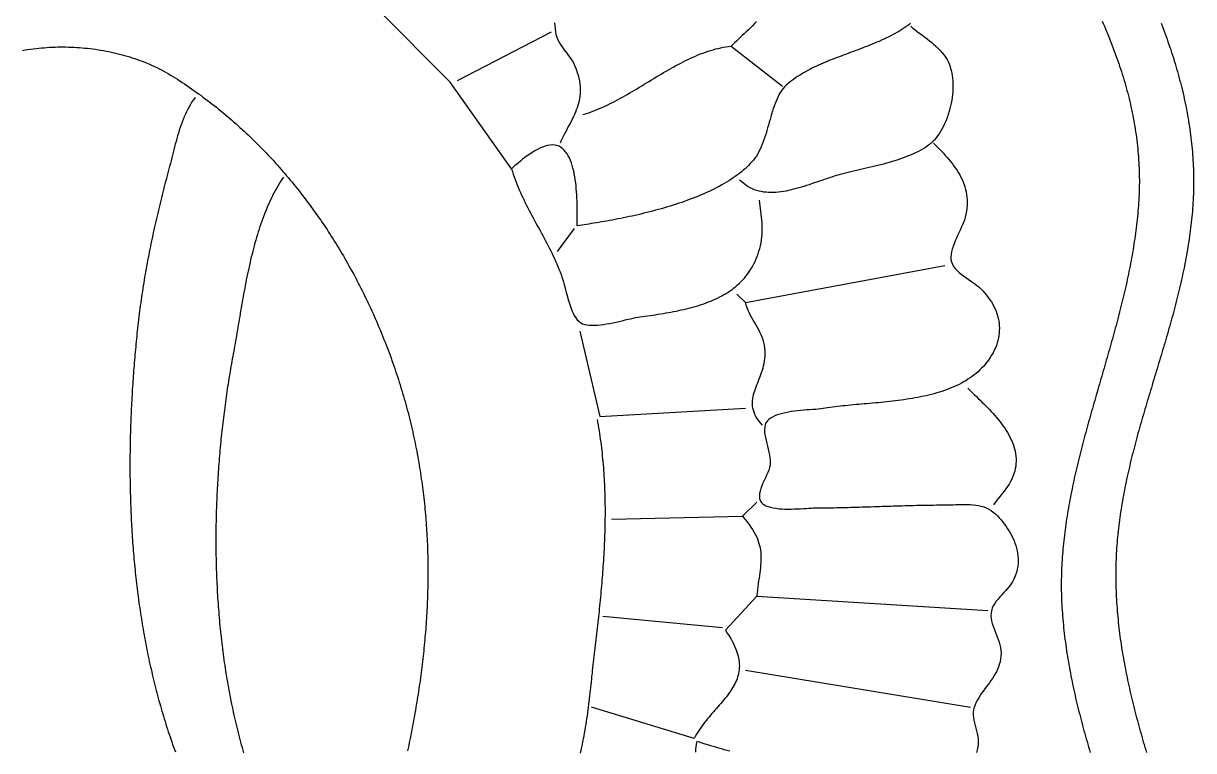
# Model space of a CAD drawing. Header units: millimetres. Extents: x 3 to 844, y 38 to 1106.
# Drawn here: x 421.9 to 832.3, y 481.1 to 736.3 of the extents above; entities that cross this region are included whole.
import ezdxf

# ---------------------------------------------------------------- set-up
doc = ezdxf.new("R2010")
doc.units = ezdxf.units.MM
doc.layers.add('0_0_0', color=3, linetype='Continuous')

msp = doc.modelspace()

# ---------------------------------------------------------------- linework, layer by layer
at = {"layer": '0_0_0'}
for points in [[(733.06, 736.34), (732.39, 735.83), (731.72, 735.34), (731.03, 734.86), (730.34, 734.4), (729.63, 733.95), (728.91, 733.51), (728.18, 733.08), (727.44, 732.66), (726.69, 732.26), (725.93, 731.86), (725.17, 731.48), (724.4, 731.1), (723.62, 730.74), (722.83, 730.38), (722.04, 730.02), (721.24, 729.68), (720.44, 729.34), (719.63, 729.01), (718.81, 728.68), (718, 728.35), (717.18, 728.04), (716.35, 727.72), (715.53, 727.41), (714.7, 727.1), (713.87, 726.79), (713.04, 726.48), (712.21, 726.18), (711.38, 725.87), (710.55, 725.57), (709.72, 725.26), (708.89, 724.95), (708.07, 724.64), (707.25, 724.33), (706.42, 724.01), (705.61, 723.69), (704.79, 723.37), (703.98, 723.04), (703.18, 722.71), (702.38, 722.37), (701.59, 722.02), (700.8, 721.67), (700.02, 721.31), (699.25, 720.94), (698.48, 720.56), (697.72, 720.18), (696.97, 719.78), (696.23, 719.37), (695.5, 718.96), (694.78, 718.53), (694.07, 718.09), (693.37, 717.63), (692.68, 717.17), (692.01, 716.69), (691.34, 716.2), (690.69, 715.69), (690.05, 715.16), (689.43, 714.62), (688.88, 714.09), (688.36, 713.5), (687.88, 712.87), (687.42, 712.19), (687, 711.46), (686.6, 710.7), (686.22, 709.9), (685.87, 709.07), (685.53, 708.21), (685.21, 707.32), (684.9, 706.41), (684.61, 705.49), (684.32, 704.54), (684.04, 703.58), (683.76, 702.61), (683.49, 701.63), (683.21, 700.65), (682.93, 699.67), (682.65, 698.69), (682.36, 697.72), (682.05, 696.76), (681.74, 695.81), (681.41, 694.87), (681.06, 693.95), (680.69, 693.06), (680.3, 692.19), (679.88, 691.35), (679.44, 690.54), (678.96, 689.76), (678.46, 689.02), (677.92, 688.33), (677.39, 687.71), (676.83, 687.1), (676.26, 686.5), (675.65, 685.92), (675.03, 685.34), (674.38, 684.77), (673.72, 684.21), (673.03, 683.66), (672.32, 683.12), (671.59, 682.59), (670.84, 682.07), (670.07, 681.56), (669.29, 681.06), (668.49, 680.57), (667.67, 680.08), (666.83, 679.61), (665.98, 679.14), (665.12, 678.69), (664.24, 678.24), (663.35, 677.8), (662.44, 677.37), (661.53, 676.95), (660.6, 676.53), (659.66, 676.13), (658.71, 675.73), (657.75, 675.34), (656.78, 674.96), (655.8, 674.59), (654.81, 674.23), (653.82, 673.87), (652.82, 673.52), (651.82, 673.18), (650.81, 672.85), (649.79, 672.52), (648.77, 672.2), (647.75, 671.89), (646.72, 671.59), (645.69, 671.29), (644.66, 671), (643.63, 670.72), (642.6, 670.45), (641.57, 670.18), (640.54, 669.92), (639.51, 669.67), (638.48, 669.42), (637.46, 669.18), (636.44, 668.95), (635.42, 668.72), (634.41, 668.5), (633.4, 668.28), (632.4, 668.08), (631.41, 667.87), (630.42, 667.68), (629.44, 667.49), (628.47, 667.31), (627.51, 667.13), (626.56, 666.96), (625.62, 666.79), (624.69, 666.63), (623.77, 666.48), (622.86, 666.33), (621.96, 666.18), (621.08, 666.05), (620.22, 665.91), (619.36, 665.79), (618.53, 665.66), (617.71, 665.55), (616.9, 665.43), (616.11, 665.33), (616.12, 665.98), (616.12, 666.69), (616.13, 667.45), (616.13, 668.27), (616.14, 669.14), (616.14, 670.04), (616.13, 670.99), (616.12, 671.96), (616.1, 672.97), (616.07, 674), (616.03, 675.04), (615.98, 676.1), (615.91, 677.17), (615.83, 678.25), (615.72, 679.33), (615.6, 680.4), (615.46, 681.46), (615.3, 682.51), (615.11, 683.54), (614.9, 684.55), (614.66, 685.53), (614.39, 686.48), (614.09, 687.39), (613.76, 688.26), (613.39, 689.09), (612.99, 689.86), (612.56, 690.58), (612.08, 691.24), (611.57, 691.84), (611.01, 692.37), (610.41, 692.82), (609.77, 693.19), (609.04, 693.48), (608.27, 693.64), (607.47, 693.69), (606.63, 693.63), (605.77, 693.48), (604.89, 693.24), (604, 692.91), (603.09, 692.52), (602.19, 692.07), (601.28, 691.57), (600.39, 691.02), (599.51, 690.45), (598.64, 689.85), (597.81, 689.24), (597, 688.62), (596.23, 688), (595.5, 687.4), (594.82, 686.83), (594.19, 686.28), (593.62, 685.78), (593.11, 685.33), (571.57, 715.75), (546.11, 741.33)], [(608.18, 736.48), (608.27, 735.44), (608.37, 734.39), (608.5, 733.33), (608.68, 732.39), (608.97, 731.49), (609.35, 730.6), (609.81, 729.74), (610.33, 728.89), (610.9, 728.05), (611.5, 727.22), (612.13, 726.39), (612.75, 725.56), (613.36, 724.73), (613.94, 723.9), (614.47, 723.06), (614.95, 722.2), (615.35, 721.33), (615.78, 720.21), (616.14, 719.14), (616.45, 718.1), (616.7, 717.09), (616.9, 716.11), (617.05, 715.16), (617.14, 714.24), (617.19, 713.34), (617.19, 712.46), (617.14, 711.6), (617.06, 710.76), (616.94, 709.93), (616.78, 709.12), (616.58, 708.32), (616.36, 707.52), (616.1, 706.74), (615.81, 705.96), (615.5, 705.18), (615.17, 704.4), (614.81, 703.62), (614.44, 702.84), (614.04, 702.05), (613.64, 701.25), (613.22, 700.44), (612.79, 699.62), (612.35, 698.79), (611.9, 697.94), (611.46, 697.07), (611.01, 696.18), (610.56, 695.26), (610.11, 694.33)], [(679.06, 736.98), (678.35, 736.24), (677.63, 735.5), (676.91, 734.78), (676.18, 734.07), (675.45, 733.37), (674.73, 732.69), (674.01, 732.02), (673.31, 731.37), (672.62, 730.73), (671.96, 730.1), (671.31, 729.49), (670.7, 728.9), (670.11, 728.33), (688.11, 714.33)], [(733.11, 735.33), (733.9, 734.67), (734.7, 734.03), (735.52, 733.39), (736.35, 732.76), (737.18, 732.14), (738.01, 731.51), (738.84, 730.87), (739.66, 730.22), (740.47, 729.57), (741.26, 728.89), (742.03, 728.2), (742.77, 727.49), (743.49, 726.74), (744.17, 725.97), (744.81, 725.17), (745.41, 724.32), (745.83, 723.65), (746.2, 722.94), (746.54, 722.19), (746.84, 721.41), (747.1, 720.6), (747.32, 719.76), (747.51, 718.89), (747.66, 718), (747.77, 717.09), (747.85, 716.16), (747.9, 715.21), (747.91, 714.25), (747.88, 713.28), (747.83, 712.3), (747.74, 711.32), (747.62, 710.33), (747.47, 709.34), (747.29, 708.36), (747.09, 707.38), (746.85, 706.4), (746.58, 705.43), (746.29, 704.48), (745.97, 703.54), (745.62, 702.62), (745.25, 701.72), (744.85, 700.83), (744.43, 699.98), (743.99, 699.15), (743.52, 698.35), (743.03, 697.58), (742.51, 696.85), (741.98, 696.15), (741.42, 695.5), (740.85, 694.88), (740.25, 694.31), (739.64, 693.79), (739.01, 693.32), (738.25, 692.82), (737.47, 692.33), (736.66, 691.87), (735.84, 691.42), (734.98, 690.99), (734.11, 690.58), (733.22, 690.19), (732.31, 689.81), (731.39, 689.44), (730.45, 689.09), (729.5, 688.75), (728.53, 688.43), (727.55, 688.12), (726.57, 687.81), (725.58, 687.52), (724.58, 687.24), (723.57, 686.97), (722.56, 686.7), (721.55, 686.44), (720.54, 686.19), (719.53, 685.94), (718.52, 685.7), (717.52, 685.47), (716.52, 685.23), (715.53, 685), (714.54, 684.77), (713.57, 684.54), (712.6, 684.31), (711.65, 684.08), (710.71, 683.85), (709.78, 683.62), (708.88, 683.39), (707.98, 683.15), (707.11, 682.9), (706.26, 682.66), (705.4, 682.39), (704.54, 682.12), (703.67, 681.83), (702.79, 681.54), (701.91, 681.24), (701.02, 680.94), (700.13, 680.63), (699.24, 680.32), (698.34, 680.02), (697.44, 679.72), (696.55, 679.42), (695.65, 679.13), (694.74, 678.86), (693.84, 678.59), (692.95, 678.33), (692.05, 678.1), (691.15, 677.88), (690.26, 677.67), (689.37, 677.49), (688.48, 677.34), (687.6, 677.2), (686.72, 677.1), (685.85, 677.02), (684.99, 676.97), (684.13, 676.96), (683.27, 676.98), (682.43, 677.04), (681.59, 677.14), (680.77, 677.28), (679.95, 677.46), (679.14, 677.68), (678.35, 677.96), (677.56, 678.28), (676.79, 678.65), (676.02, 679.07), (675.28, 679.55), (674.54, 680.08), (673.82, 680.67), (673.11, 681.33)], [(800.22, 737.15), (800.63, 736.23), (801.03, 735.32), (801.43, 734.4), (801.82, 733.47), (802.2, 732.55), (802.58, 731.63), (802.95, 730.7), (803.32, 729.77), (803.69, 728.84), (804.04, 727.91), (804.39, 726.98), (804.74, 726.04), (805.08, 725.11), (805.42, 724.17), (805.74, 723.23), (806.07, 722.29), (806.38, 721.35), (806.69, 720.4), (807, 719.46), (807.29, 718.51), (807.59, 717.56), (807.87, 716.61), (808.15, 715.66), (808.42, 714.7), (808.69, 713.75), (808.95, 712.79), (809.2, 711.83), (809.44, 710.87), (809.68, 709.91), (809.91, 708.95), (810.14, 707.99), (810.35, 707.02), (810.56, 706.05), (810.77, 705.08), (810.96, 704.11), (811.15, 703.14), (811.33, 702.17), (811.5, 701.19), (811.67, 700.22), (811.83, 699.24), (811.98, 698.26), (812.12, 697.28), (812.25, 696.3), (812.38, 695.32), (812.5, 694.33), (812.61, 693.34), (812.71, 692.36), (812.8, 691.37), (812.89, 690.38), (812.97, 689.39), (813.04, 688.39), (813.1, 687.4), (813.15, 686.4), (813.19, 685.4), (813.23, 684.4), (813.26, 683.4), (813.27, 682.4), (813.28, 681.4), (813.28, 680.4), (813.27, 679.39), (813.25, 678.38), (813.23, 677.37), (813.19, 676.36), (813.14, 675.35), (813.09, 674.34), (813.02, 673.33), (812.95, 672.35), (812.88, 671.38), (812.8, 670.41), (812.71, 669.44), (812.61, 668.47), (812.51, 667.5), (812.41, 666.53), (812.3, 665.56), (812.18, 664.6), (812.06, 663.63), (811.93, 662.67), (811.8, 661.71), (811.66, 660.74), (811.52, 659.78), (811.37, 658.82), (811.22, 657.86), (811.06, 656.9), (810.9, 655.95), (810.73, 654.99), (810.56, 654.03), (810.39, 653.08), (810.21, 652.12), (810.02, 651.17), (809.83, 650.21), (809.64, 649.26), (809.45, 648.31), (809.25, 647.36), (809.04, 646.41), (808.84, 645.46), (808.63, 644.51), (808.41, 643.56), (808.2, 642.61), (807.98, 641.66), (807.75, 640.71), (807.53, 639.77), (807.3, 638.82), (807.07, 637.88), (806.83, 636.93), (806.59, 635.99), (806.35, 635.04), (806.11, 634.1), (805.87, 633.15), (805.62, 632.21), (805.37, 631.27), (805.12, 630.33), (804.86, 629.38), (804.61, 628.44), (804.35, 627.5), (804.09, 626.56), (803.83, 625.62), (803.57, 624.68), (803.31, 623.74), (803.04, 622.8), (802.78, 621.86), (802.51, 620.92), (802.24, 619.98), (801.97, 619.04), (801.7, 618.1), (801.43, 617.17), (801.16, 616.23), (800.89, 615.29), (800.62, 614.35), (800.35, 613.41), (800.08, 612.47), (799.8, 611.54), (799.53, 610.6), (799.26, 609.66), (798.98, 608.72), (798.71, 607.78), (798.44, 606.85), (798.17, 605.91), (797.9, 604.97), (797.63, 604.03), (797.36, 603.09), (797.09, 602.15), (796.82, 601.22), (796.55, 600.28), (796.29, 599.34), (796.02, 598.4), (795.76, 597.46), (795.5, 596.52), (795.24, 595.58), (794.98, 594.64), (794.72, 593.7), (794.46, 592.76), (794.21, 591.82), (793.96, 590.88), (793.71, 589.94), (793.46, 589), (793.22, 588.06), (792.97, 587.11), (792.73, 586.17), (792.49, 585.23), (792.26, 584.28), (792.03, 583.34), (791.8, 582.4), (791.57, 581.45), (791.34, 580.51), (791.12, 579.56), (790.91, 578.62), (790.69, 577.67), (790.48, 576.72), (790.27, 575.77), (790.07, 574.83), (789.87, 573.88), (789.67, 572.93), (789.48, 571.98), (789.29, 571.03), (789.11, 570.08), (788.92, 569.12), (788.75, 568.17), (788.58, 567.22), (788.41, 566.26), (788.25, 565.31), (788.09, 564.35), (787.93, 563.4), (787.78, 562.44), (787.64, 561.48), (787.5, 560.52), (787.37, 559.56), (787.24, 558.6), (787.12, 557.64), (787, 556.68), (786.89, 555.72), (786.78, 554.76), (786.68, 553.79), (786.58, 552.82), (786.49, 551.86), (786.41, 550.89), (786.33, 549.92), (786.26, 548.95), (786.2, 547.98), (786.14, 547.01), (786.08, 546.04), (786.04, 545.07), (786, 544.09), (785.97, 543.12), (785.94, 542.14), (785.92, 541.16), (785.91, 540.18), (785.91, 539.2), (785.91, 538.22), (785.92, 537.24), (785.94, 536.25), (785.96, 535.27), (785.99, 534.28), (786.04, 533.3), (786.08, 532.31), (786.14, 531.32), (786.2, 530.33), (786.28, 529.3), (786.36, 528.28), (786.44, 527.26), (786.53, 526.24), (786.63, 525.23), (786.73, 524.22), (786.84, 523.21), (786.96, 522.2), (787.08, 521.2), (787.2, 520.19), (787.33, 519.19), (787.47, 518.19), (787.61, 517.2), (787.76, 516.2), (787.91, 515.21), (788.06, 514.22), (788.23, 513.23), (788.39, 512.24), (788.56, 511.26), (788.74, 510.28), (788.92, 509.29), (789.1, 508.31), (789.29, 507.34), (789.49, 506.36), (789.68, 505.39), (789.89, 504.41), (790.09, 503.44), (790.3, 502.47), (790.52, 501.5), (790.73, 500.54), (790.95, 499.57), (791.18, 498.61), (791.41, 497.64), (791.64, 496.68), (791.87, 495.72), (792.11, 494.76), (792.36, 493.8), (792.6, 492.85), (792.85, 491.89), (793.1, 490.93), (793.35, 489.98), (793.61, 489.03), (793.87, 488.08), (794.13, 487.12), (794.4, 486.17), (794.67, 485.22), (794.94, 484.28), (795.21, 483.33), (795.48, 482.38), (795.76, 481.43), (796.04, 480.49)], [(820.89, 736.37), (821.25, 735.44), (821.61, 734.51), (821.96, 733.58), (822.31, 732.64), (822.65, 731.71), (822.99, 730.77), (823.32, 729.84), (823.65, 728.9), (823.97, 727.96), (824.29, 727.01), (824.6, 726.07), (824.9, 725.13), (825.21, 724.18), (825.5, 723.24), (825.79, 722.29), (826.08, 721.34), (826.36, 720.39), (826.63, 719.43), (826.9, 718.48), (827.16, 717.53), (827.42, 716.57), (827.67, 715.61), (827.91, 714.66), (828.15, 713.7), (828.39, 712.73), (828.61, 711.77), (828.83, 710.81), (829.05, 709.84), (829.26, 708.88), (829.46, 707.91), (829.65, 706.94), (829.84, 705.97), (830.03, 705), (830.2, 704.03), (830.37, 703.06), (830.53, 702.08), (830.69, 701.11), (830.84, 700.13), (830.98, 699.15), (831.12, 698.17), (831.25, 697.19), (831.37, 696.21), (831.48, 695.23), (831.59, 694.25), (831.69, 693.26), (831.78, 692.28), (831.87, 691.29), (831.95, 690.3), (832.02, 689.31), (832.08, 688.32), (832.14, 687.33), (832.18, 686.34), (832.22, 685.34), (832.26, 684.35), (832.28, 683.35), (832.3, 682.35), (832.31, 681.36), (832.31, 680.36), (832.3, 679.36), (832.29, 678.36), (832.26, 677.35), (832.23, 676.35), (832.19, 675.35), (832.14, 674.34), (832.09, 673.33), (832.02, 672.33), (831.95, 671.35), (831.88, 670.37), (831.79, 669.4), (831.7, 668.42), (831.6, 667.45), (831.5, 666.48), (831.39, 665.51), (831.28, 664.54), (831.15, 663.57), (831.02, 662.6), (830.89, 661.63), (830.75, 660.67), (830.61, 659.7), (830.46, 658.74), (830.3, 657.77), (830.14, 656.81), (829.97, 655.85), (829.8, 654.89), (829.62, 653.93), (829.44, 652.97), (829.26, 652.01), (829.07, 651.05), (828.87, 650.1), (828.67, 649.14), (828.47, 648.18), (828.26, 647.23), (828.05, 646.28), (827.83, 645.32), (827.61, 644.37), (827.39, 643.42), (827.16, 642.47), (826.93, 641.52), (826.69, 640.57), (826.46, 639.62), (826.21, 638.67), (825.97, 637.72), (825.72, 636.77), (825.47, 635.82), (825.22, 634.88), (824.97, 633.93), (824.71, 632.98), (824.45, 632.04), (824.19, 631.09), (823.92, 630.15), (823.66, 629.2), (823.39, 628.26), (823.12, 627.31), (822.84, 626.37), (822.57, 625.43), (822.29, 624.48), (822.02, 623.54), (821.74, 622.6), (821.46, 621.66), (821.18, 620.71), (820.9, 619.77), (820.62, 618.83), (820.33, 617.89), (820.05, 616.95), (819.77, 616.01), (819.48, 615.06), (819.2, 614.12), (818.91, 613.18), (818.63, 612.24), (818.34, 611.3), (818.06, 610.36), (817.77, 609.42), (817.49, 608.48), (817.2, 607.54), (816.92, 606.59), (816.64, 605.65), (816.36, 604.71), (816.07, 603.77), (815.79, 602.83), (815.52, 601.89), (815.24, 600.95), (814.96, 600), (814.69, 599.06), (814.41, 598.12), (814.14, 597.18), (813.87, 596.23), (813.6, 595.29), (813.34, 594.34), (813.08, 593.4), (812.81, 592.46), (812.55, 591.51), (812.3, 590.57), (812.04, 589.62), (811.79, 588.68), (811.54, 587.73), (811.3, 586.78), (811.06, 585.84), (810.82, 584.89), (810.58, 583.94), (810.35, 582.99), (810.12, 582.04), (809.89, 581.09), (809.67, 580.14), (809.45, 579.19), (809.24, 578.24), (809.02, 577.29), (808.82, 576.33), (808.62, 575.38), (808.42, 574.43), (808.22, 573.47), (808.03, 572.52), (807.85, 571.56), (807.67, 570.6), (807.5, 569.65), (807.33, 568.69), (807.16, 567.73), (807, 566.77), (806.85, 565.81), (806.7, 564.85), (806.56, 563.88), (806.42, 562.92), (806.29, 561.95), (806.16, 560.99), (806.04, 560.02), (805.93, 559.06), (805.82, 558.09), (805.72, 557.12), (805.63, 556.15), (805.54, 555.18), (805.46, 554.2), (805.38, 553.23), (805.31, 552.26), (805.25, 551.28), (805.2, 550.3), (805.15, 549.33), (805.11, 548.29), (805.08, 547.26), (805.05, 546.23), (805.03, 545.21), (805.02, 544.19), (805.01, 543.16), (805.01, 542.15), (805.02, 541.13), (805.03, 540.12), (805.05, 539.11), (805.08, 538.1), (805.12, 537.09), (805.16, 536.09), (805.2, 535.09), (805.26, 534.09), (805.32, 533.09), (805.38, 532.09), (805.45, 531.1), (805.53, 530.11), (805.61, 529.12), (805.7, 528.13), (805.8, 527.15), (805.9, 526.16), (806, 525.18), (806.11, 524.2), (806.23, 523.22), (806.35, 522.25), (806.48, 521.27), (806.61, 520.3), (806.75, 519.33), (806.89, 518.36), (807.04, 517.39), (807.19, 516.42), (807.35, 515.46), (807.51, 514.49), (807.68, 513.53), (807.85, 512.57), (808.02, 511.61), (808.2, 510.65), (808.39, 509.7), (808.57, 508.74), (808.77, 507.79), (808.96, 506.83), (809.16, 505.88), (809.37, 504.93), (809.58, 503.98), (809.79, 503.03), (810, 502.09), (810.22, 501.14), (810.44, 500.19), (810.67, 499.25), (810.9, 498.3), (811.13, 497.36), (811.37, 496.42), (811.61, 495.48), (811.85, 494.54), (812.09, 493.6), (812.34, 492.66), (812.59, 491.72), (812.84, 490.78), (813.1, 489.84), (813.36, 488.91), (813.62, 487.97), (813.88, 487.03), (814.15, 486.1), (814.41, 485.16), (814.68, 484.23), (814.96, 483.29), (815.23, 482.36), (815.51, 481.42), (815.78, 480.49)], [(574.11, 716.33), (607.11, 733.33)], [(421.62, 726.86), (422.56, 727.02), (423.51, 727.16), (424.45, 727.3), (425.4, 727.42), (426.34, 727.53), (427.29, 727.63), (428.24, 727.72), (429.2, 727.8), (430.15, 727.87), (431.1, 727.93), (432.06, 727.98), (433.01, 728.01), (433.97, 728.04), (434.92, 728.05), (435.87, 728.05), (436.83, 728.05), (437.78, 728.03), (438.74, 728), (439.69, 727.96), (440.64, 727.9), (441.59, 727.84), (442.54, 727.77), (443.49, 727.68), (444.43, 727.59), (445.38, 727.48), (446.32, 727.36), (447.26, 727.23), (448.2, 727.09), (449.13, 726.94), (450.06, 726.78), (450.99, 726.61), (451.92, 726.42), (452.84, 726.23), (453.76, 726.02), (454.68, 725.8), (455.59, 725.57), (456.5, 725.33), (457.4, 725.08), (458.3, 724.82), (459.2, 724.55), (460.09, 724.26), (460.97, 723.97), (461.85, 723.66), (462.73, 723.34), (463.6, 723.01), (464.46, 722.67), (465.32, 722.32), (466.17, 721.96), (467.02, 721.59), (467.86, 721.2), (468.69, 720.81), (469.52, 720.4), (470.34, 719.98), (471.16, 719.55), (471.96, 719.11), (472.76, 718.66), (473.55, 718.19), (474.34, 717.72), (475.11, 717.23), (475.95, 716.7), (476.78, 716.16), (477.61, 715.61), (478.44, 715.06), (479.26, 714.5), (480.08, 713.94), (480.89, 713.38), (481.7, 712.81), (482.51, 712.24), (483.31, 711.66), (484.11, 711.08), (484.9, 710.49), (485.7, 709.9), (486.48, 709.3), (487.27, 708.7), (488.05, 708.1), (488.83, 707.49), (489.6, 706.87), (490.37, 706.26), (491.13, 705.63), (491.89, 705.01), (492.65, 704.38), (493.41, 703.74), (494.16, 703.1), (494.9, 702.46), (495.64, 701.81), (496.38, 701.16), (497.12, 700.5), (497.85, 699.84), (498.58, 699.18), (499.3, 698.51), (500.02, 697.84), (500.73, 697.17), (501.45, 696.49), (502.15, 695.8), (502.86, 695.12), (503.56, 694.42), (504.26, 693.73), (504.95, 693.03), (505.64, 692.33), (506.32, 691.62), (507, 690.91), (507.68, 690.2), (508.36, 689.48), (509.03, 688.76), (509.69, 688.04), (510.35, 687.31), (511.01, 686.58), (511.67, 685.84), (512.32, 685.1), (512.96, 684.36), (513.6, 683.62), (514.24, 682.87), (514.88, 682.11), (515.51, 681.36), (516.14, 680.6), (516.76, 679.84), (517.38, 679.07), (517.99, 678.3), (518.61, 677.53), (519.21, 676.76), (519.82, 675.98), (520.42, 675.2), (521.01, 674.41), (521.6, 673.62), (522.19, 672.83), (522.78, 672.04), (523.36, 671.24), (523.93, 670.44), (524.5, 669.64), (525.07, 668.83), (525.64, 668.02), (526.2, 667.21), (526.75, 666.4), (527.31, 665.58), (527.85, 664.76), (528.4, 663.94), (528.94, 663.11), (529.48, 662.29), (530.01, 661.45), (530.54, 660.62), (531.06, 659.78), (531.58, 658.95), (532.1, 658.1), (532.61, 657.26), (533.12, 656.41), (533.62, 655.56), (534.12, 654.71), (534.62, 653.86), (535.11, 653), (535.6, 652.14), (536.09, 651.28), (536.57, 650.42), (537.04, 649.55), (537.52, 648.69), (537.99, 647.81), (538.45, 646.94), (538.91, 646.07), (539.37, 645.19), (539.82, 644.31), (540.27, 643.43), (540.71, 642.55), (541.15, 641.66), (541.59, 640.77), (542.02, 639.88), (542.45, 638.99), (542.87, 638.1), (543.29, 637.2), (543.71, 636.31), (544.12, 635.41), (544.53, 634.51), (544.93, 633.6), (545.33, 632.7), (545.73, 631.79), (546.12, 630.88), (546.51, 629.97), (546.89, 629.06), (547.27, 628.15), (547.65, 627.23), (548.02, 626.32), (548.38, 625.4), (548.75, 624.48), (549.11, 623.56), (549.46, 622.63), (549.81, 621.71), (550.16, 620.78), (550.5, 619.86), (550.84, 618.93), (551.17, 618), (551.5, 617.07), (551.83, 616.13), (552.15, 615.2), (552.47, 614.26), (552.78, 613.33), (553.1, 612.35), (553.42, 611.38), (553.73, 610.41), (554.03, 609.44), (554.33, 608.47), (554.62, 607.49), (554.91, 606.52), (555.2, 605.55), (555.48, 604.58), (555.75, 603.61), (556.02, 602.64), (556.29, 601.67), (556.55, 600.7), (556.8, 599.73), (557.05, 598.76), (557.29, 597.79), (557.53, 596.82), (557.77, 595.85), (558, 594.88), (558.22, 593.92), (558.44, 592.95), (558.66, 591.98), (558.87, 591.01), (559.08, 590.04), (559.28, 589.08), (559.47, 588.11), (559.66, 587.14), (559.85, 586.17), (560.03, 585.21), (560.21, 584.24), (560.39, 583.27), (560.55, 582.31), (560.72, 581.34), (560.88, 580.38), (561.03, 579.41), (561.18, 578.45), (561.33, 577.48), (561.47, 576.52), (561.61, 575.55), (561.74, 574.59), (561.87, 573.62), (561.99, 572.66), (562.11, 571.69), (562.23, 570.73), (562.34, 569.77), (562.45, 568.8), (562.55, 567.84), (562.65, 566.88), (562.74, 565.92), (562.83, 564.95), (562.92, 563.99), (563, 563.03), (563.07, 562.07), (563.15, 561.11), (563.22, 560.14), (563.28, 559.18), (563.34, 558.22), (563.4, 557.26), (563.45, 556.3), (563.5, 555.34), (563.54, 554.38), (563.59, 553.42), (563.62, 552.46), (563.66, 551.5), (563.68, 550.54), (563.71, 549.58), (563.73, 548.62), (563.75, 547.67), (563.76, 546.71), (563.77, 545.75), (563.78, 544.79), (563.78, 543.83), (563.78, 542.88), (563.77, 541.92), (563.76, 540.96), (563.75, 540), (563.74, 539.05), (563.72, 538.09), (563.69, 537.13), (563.67, 536.18), (563.63, 535.22), (563.6, 534.27), (563.56, 533.31), (563.52, 532.35), (563.48, 531.4), (563.43, 530.44), (563.38, 529.49), (563.32, 528.53), (563.26, 527.58), (563.2, 526.63), (563.14, 525.67), (563.07, 524.72), (563, 523.76), (562.92, 522.81), (562.84, 521.86), (562.76, 520.91), (562.68, 519.95), (562.59, 519), (562.5, 518.05), (562.4, 517.1), (562.3, 516.14), (562.2, 515.19), (562.1, 514.24), (561.99, 513.29), (561.88, 512.34), (561.77, 511.39), (561.65, 510.44), (561.53, 509.49), (561.41, 508.53), (561.29, 507.58), (561.16, 506.63), (561.03, 505.69), (560.89, 504.74), (560.76, 503.79), (560.62, 502.84), (560.47, 501.89), (560.33, 500.94), (560.18, 499.99), (560.03, 499.04), (559.88, 498.09), (559.72, 497.15), (559.56, 496.2), (559.4, 495.25), (559.23, 494.3), (559.07, 493.36), (558.9, 492.41), (558.72, 491.46), (558.55, 490.52), (558.37, 489.57), (558.19, 488.62), (558.01, 487.68), (557.82, 486.73), (557.63, 485.79), (557.44, 484.84), (557.25, 483.9), (557.06, 482.95), (556.86, 482.01), (556.66, 481.06)], [(618.11, 704.33), (619, 704.59), (619.88, 704.87), (620.76, 705.18), (621.63, 705.5), (622.51, 705.83), (623.38, 706.19), (624.25, 706.55), (625.11, 706.94), (625.98, 707.33), (626.84, 707.74), (627.7, 708.17), (628.56, 708.6), (629.42, 709.04), (630.28, 709.5), (631.13, 709.96), (631.98, 710.44), (632.84, 710.92), (633.69, 711.4), (634.54, 711.9), (635.39, 712.4), (636.24, 712.9), (637.09, 713.41), (637.94, 713.92), (638.79, 714.44), (639.64, 714.95), (640.49, 715.47), (641.34, 715.99), (642.18, 716.5), (643.03, 717.02), (643.88, 717.53), (644.73, 718.05), (645.58, 718.55), (646.44, 719.06), (647.29, 719.56), (648.14, 720.05), (649, 720.54), (649.85, 721.02), (650.71, 721.49), (651.57, 721.95), (652.43, 722.4), (653.29, 722.85), (654.15, 723.28), (655.01, 723.7), (655.88, 724.11), (656.75, 724.5), (657.62, 724.88), (658.5, 725.25), (659.37, 725.6), (660.25, 725.93), (661.13, 726.25), (662.02, 726.55), (662.9, 726.83), (663.79, 727.09), (664.68, 727.34), (665.58, 727.56), (666.48, 727.76), (667.38, 727.93), (668.29, 728.09), (669.2, 728.22), (670.11, 728.33)], [(482.11, 710.33), (481.55, 709.54), (481.02, 708.74), (480.52, 707.91), (480.03, 707.06), (479.58, 706.2), (479.14, 705.32), (478.72, 704.42), (478.33, 703.51), (477.95, 702.59), (477.59, 701.66), (477.24, 700.71), (476.91, 699.76), (476.6, 698.8), (476.3, 697.84), (476, 696.87), (475.72, 695.89), (475.45, 694.91), (475.19, 693.94), (474.93, 692.96), (474.67, 691.99), (474.43, 691.02), (474.18, 690.05), (473.94, 689.09), (473.7, 688.13), (473.45, 687.19), (473.21, 686.25), (472.96, 685.33), (472.7, 684.36), (472.44, 683.39), (472.18, 682.42), (471.93, 681.44), (471.67, 680.47), (471.42, 679.5), (471.17, 678.53), (470.92, 677.56), (470.68, 676.58), (470.43, 675.61), (470.19, 674.64), (469.95, 673.67), (469.71, 672.69), (469.48, 671.72), (469.25, 670.74), (469.02, 669.77), (468.79, 668.79), (468.56, 667.82), (468.34, 666.84), (468.12, 665.86), (467.9, 664.88), (467.69, 663.91), (467.47, 662.93), (467.26, 661.95), (467.05, 660.97), (466.85, 659.99), (466.65, 659.01), (466.44, 658.03), (466.25, 657.05), (466.05, 656.07), (465.86, 655.09), (465.67, 654.1), (465.49, 653.12), (465.3, 652.13), (465.12, 651.15), (464.94, 650.17), (464.77, 649.18), (464.6, 648.19), (464.43, 647.21), (464.26, 646.22), (464.1, 645.23), (463.94, 644.24), (463.79, 643.25), (463.63, 642.26), (463.48, 641.27), (463.34, 640.28), (463.19, 639.29), (463.05, 638.29), (462.92, 637.3), (462.78, 636.31), (462.65, 635.31), (462.53, 634.32), (462.4, 633.32), (462.28, 632.32), (462.17, 631.32), (462.06, 630.33), (461.95, 629.33), (461.85, 628.4), (461.75, 627.48), (461.66, 626.55), (461.56, 625.62), (461.47, 624.7), (461.38, 623.77), (461.3, 622.84), (461.21, 621.91), (461.12, 620.97), (461.04, 620.04), (460.96, 619.1), (460.88, 618.17), (460.8, 617.23), (460.73, 616.3), (460.65, 615.36), (460.58, 614.42), (460.51, 613.48), (460.44, 612.54), (460.37, 611.59), (460.31, 610.65), (460.24, 609.71), (460.18, 608.76), (460.12, 607.82), (460.06, 606.87), (460.01, 605.92), (459.96, 604.98), (459.9, 604.03), (459.85, 603.08), (459.81, 602.13), (459.76, 601.18), (459.72, 600.23), (459.67, 599.28), (459.63, 598.32), (459.6, 597.37), (459.56, 596.42), (459.53, 595.46), (459.49, 594.51), (459.46, 593.55), (459.44, 592.6), (459.41, 591.64), (459.39, 590.68), (459.37, 589.73), (459.35, 588.77), (459.33, 587.81), (459.32, 586.85), (459.31, 585.89), (459.3, 584.94), (459.29, 583.98), (459.28, 583.02), (459.28, 582.06), (459.28, 581.1), (459.28, 580.14), (459.28, 579.18), (459.29, 578.21), (459.3, 577.25), (459.31, 576.29), (459.32, 575.33), (459.33, 574.37), (459.35, 573.41), (459.37, 572.45), (459.39, 571.48), (459.42, 570.52), (459.45, 569.56), (459.48, 568.6), (459.51, 567.63), (459.54, 566.67), (459.58, 565.71), (459.62, 564.75), (459.66, 563.79), (459.71, 562.82), (459.76, 561.86), (459.81, 560.9), (459.86, 559.94), (459.91, 558.98), (459.97, 558.02), (460.03, 557.06), (460.09, 556.09), (460.16, 555.13), (460.23, 554.17), (460.3, 553.21), (460.37, 552.25), (460.45, 551.29), (460.53, 550.33), (460.61, 549.37), (460.69, 548.42), (460.78, 547.46), (460.87, 546.5), (460.97, 545.54), (461.06, 544.59), (461.16, 543.63), (461.26, 542.67), (461.36, 541.72), (461.47, 540.76), (461.58, 539.81), (461.69, 538.85), (461.81, 537.9), (461.93, 536.95), (462.05, 535.99), (462.17, 535.04), (462.3, 534.09), (462.43, 533.14), (462.57, 532.19), (462.7, 531.24), (462.84, 530.29), (462.98, 529.35), (463.13, 528.4), (463.28, 527.45), (463.43, 526.51), (463.58, 525.56), (463.74, 524.62), (463.9, 523.68), (464.07, 522.73), (464.23, 521.79), (464.4, 520.85), (464.58, 519.91), (464.75, 518.97), (464.93, 518.04), (465.12, 517.1), (465.3, 516.16), (465.49, 515.23), (465.69, 514.3), (465.88, 513.36), (466.08, 512.43), (466.28, 511.5), (466.49, 510.57), (466.7, 509.64), (466.91, 508.72), (467.13, 507.79), (467.34, 506.87), (467.57, 505.94), (467.79, 505.02), (468.02, 504.1), (468.25, 503.18), (468.49, 502.26), (468.73, 501.34), (468.97, 500.43), (469.22, 499.51), (469.47, 498.6), (469.72, 497.69), (469.98, 496.78), (470.24, 495.87), (470.5, 494.96), (470.77, 494.05), (471.04, 493.15), (471.32, 492.24), (471.6, 491.34), (471.88, 490.44), (472.16, 489.54), (472.45, 488.64), (472.74, 487.75), (473.04, 486.85), (473.34, 485.96), (473.64, 485.07), (473.95, 484.18), (474.26, 483.29), (474.58, 482.41), (474.9, 481.52), (475.22, 480.64)], [(741.11, 694.33), (741.82, 693.61), (742.53, 692.89), (743.22, 692.18), (743.91, 691.45), (744.58, 690.73), (745.24, 690), (745.89, 689.26), (746.52, 688.52), (747.12, 687.78), (747.71, 687.02), (748.28, 686.26), (748.82, 685.49), (749.34, 684.71), (749.83, 683.93), (750.29, 683.13), (750.71, 682.32), (751.11, 681.49), (751.47, 680.66), (751.79, 679.81), (752.08, 678.95), (752.32, 678.07), (752.53, 677.18), (752.69, 676.27), (752.8, 675.34), (752.87, 674.4), (752.89, 673.44), (752.86, 672.45), (752.77, 671.45), (752.64, 670.43), (752.44, 669.39), (752.19, 668.33), (751.92, 667.42), (751.6, 666.5), (751.24, 665.58), (750.84, 664.65), (750.42, 663.72), (749.99, 662.79), (749.56, 661.85), (749.13, 660.91), (748.72, 659.96), (748.33, 659.02), (747.99, 658.08), (747.69, 657.14), (747.45, 656.2), (747.28, 655.27), (747.18, 654.34), (747.21, 653.45), (747.4, 652.6), (747.72, 651.8), (748.16, 651.03), (748.71, 650.31), (749.34, 649.62), (750.05, 648.95), (750.81, 648.32), (751.61, 647.71), (752.44, 647.12), (753.27, 646.55), (754.09, 646), (754.88, 645.45), (755.63, 644.92), (756.32, 644.39), (756.94, 643.86), (757.7, 643.14), (758.42, 642.41), (759.09, 641.66), (759.73, 640.9), (760.32, 640.13), (760.88, 639.35), (761.39, 638.56), (761.86, 637.77), (762.29, 636.96), (762.68, 636.15), (763.02, 635.32), (763.32, 634.49), (763.58, 633.66), (763.79, 632.82), (763.96, 631.97), (764.08, 631.12), (764.16, 630.27), (764.19, 629.41), (764.18, 628.55), (764.12, 627.68), (764.01, 626.82), (763.86, 625.95), (763.67, 625.08), (763.42, 624.21), (763.13, 623.34), (762.79, 622.48), (762.4, 621.61), (761.96, 620.75), (761.48, 619.89), (760.94, 619.03), (760.36, 618.18), (759.72, 617.33), (759.16, 616.63), (758.58, 615.96), (757.97, 615.31), (757.35, 614.69), (756.7, 614.09), (756.04, 613.51), (755.35, 612.95), (754.65, 612.42), (753.93, 611.91), (753.19, 611.41), (752.43, 610.94), (751.66, 610.48), (750.87, 610.05), (750.07, 609.63), (749.25, 609.23), (748.42, 608.85), (747.57, 608.49), (746.72, 608.14), (745.85, 607.81), (744.96, 607.49), (744.07, 607.19), (743.17, 606.9), (742.25, 606.63), (741.33, 606.37), (740.4, 606.12), (739.46, 605.89), (738.51, 605.67), (737.55, 605.46), (736.59, 605.26), (735.62, 605.07), (734.65, 604.89), (733.67, 604.72), (732.69, 604.55), (731.7, 604.4), (730.71, 604.26), (729.72, 604.12), (728.72, 603.99), (727.72, 603.86), (726.73, 603.75), (725.73, 603.63), (724.73, 603.52), (723.73, 603.42), (722.74, 603.32), (721.74, 603.22), (720.75, 603.13), (719.76, 603.04), (718.78, 602.95), (717.79, 602.86), (716.82, 602.78), (715.85, 602.69), (714.88, 602.6), (713.92, 602.52), (712.97, 602.43), (712.02, 602.34), (711.09, 602.25), (710.16, 602.15), (709.24, 602.06), (708.33, 601.96), (707.43, 601.85), (706.55, 601.74), (705.67, 601.63), (704.8, 601.51), (703.95, 601.38), (703.11, 601.25), (702.38, 601.14), (701.57, 601.04), (700.7, 600.96), (699.77, 600.88), (698.79, 600.81), (697.77, 600.73), (696.72, 600.65), (695.65, 600.56), (694.56, 600.46), (693.47, 600.35), (692.37, 600.22), (691.29, 600.07), (690.22, 599.9), (689.18, 599.7), (688.17, 599.47), (687.21, 599.21), (686.29, 598.91), (685.44, 598.57), (684.65, 598.18), (683.93, 597.75), (683.3, 597.27), (682.76, 596.74), (682.34, 596.12), (682.05, 595.42), (681.89, 594.65), (681.84, 593.8), (681.87, 592.9), (681.99, 591.95), (682.16, 590.97), (682.37, 589.96), (682.62, 588.93), (682.88, 587.9), (683.14, 586.87), (683.38, 585.85), (683.59, 584.86), (683.75, 583.9), (683.84, 582.98), (683.86, 582.12), (683.78, 581.33), (683.59, 580.47), (683.3, 579.59), (682.95, 578.69), (682.55, 577.78), (682.12, 576.85), (681.68, 575.91), (681.25, 574.97), (680.85, 574.04), (680.52, 573.11), (680.25, 572.19), (680.08, 571.29), (680.03, 570.41), (680.11, 569.55), (680.31, 568.91), (680.64, 568.35), (681.1, 567.85), (681.67, 567.42), (682.34, 567.06), (683.1, 566.75), (683.95, 566.5), (684.86, 566.3), (685.83, 566.14), (686.85, 566.02), (687.91, 565.94), (688.99, 565.9), (690.09, 565.88), (691.2, 565.89), (692.3, 565.91), (693.38, 565.95), (694.43, 566.01), (695.45, 566.06), (696.41, 566.13), (697.32, 566.19), (698.15, 566.24), (698.9, 566.29), (699.56, 566.32), (700.11, 566.33), (701.12, 566.33), (702.12, 566.33), (703.12, 566.34), (704.13, 566.35), (705.13, 566.36), (706.13, 566.37), (707.13, 566.39), (708.13, 566.41), (709.13, 566.43), (710.13, 566.45), (711.13, 566.48), (712.13, 566.5), (713.13, 566.53), (714.13, 566.56), (715.13, 566.59), (716.13, 566.62), (717.13, 566.65), (718.13, 566.68), (719.13, 566.71), (720.13, 566.74), (721.12, 566.78), (722.12, 566.81), (723.12, 566.84), (724.12, 566.88), (725.12, 566.91), (726.12, 566.94), (727.12, 566.97), (728.11, 567.01), (729.11, 567.04), (730.11, 567.07), (731.11, 567.1), (732.11, 567.12), (733.11, 567.15), (734.11, 567.18), (735.11, 567.2), (736.11, 567.22), (737.11, 567.24), (738.11, 567.26), (739.11, 567.28), (740.11, 567.29), (741.11, 567.3), (742.11, 567.31), (743.11, 567.32), (744.11, 567.32), (745.11, 567.33), (746.06, 567.34), (747.02, 567.36), (747.99, 567.4), (748.98, 567.44), (749.98, 567.48), (750.98, 567.51), (751.98, 567.52), (752.98, 567.51), (753.97, 567.47), (754.95, 567.4), (755.92, 567.29), (756.88, 567.13), (757.81, 566.92), (758.73, 566.65), (759.61, 566.31), (760.46, 565.9), (761.29, 565.42), (762.07, 564.84), (762.81, 564.18), (763.49, 563.49), (764.15, 562.79), (764.78, 562.06), (765.4, 561.32), (765.99, 560.55), (766.56, 559.77), (767.1, 558.98), (767.62, 558.17), (768.1, 557.34), (768.54, 556.51), (768.96, 555.66), (769.33, 554.8), (769.67, 553.93), (769.97, 553.05), (770.22, 552.16), (770.43, 551.26), (770.59, 550.36), (770.7, 549.46), (770.77, 548.55), (770.78, 547.63), (770.73, 546.72), (770.63, 545.8), (770.48, 544.88), (770.26, 543.97), (769.98, 543.05), (769.63, 542.14), (769.22, 541.23), (768.75, 540.33), (768.27, 539.58), (767.72, 538.83), (767.11, 538.09), (766.45, 537.34), (765.77, 536.59), (765.07, 535.83), (764.39, 535.07), (763.72, 534.29), (763.11, 533.51), (762.55, 532.71), (762.07, 531.89), (761.68, 531.06), (761.41, 530.2), (761.26, 529.33), (761.24, 528.42), (761.32, 527.51), (761.49, 526.6), (761.72, 525.68), (762.01, 524.76), (762.34, 523.83), (762.7, 522.9), (763.07, 521.97), (763.44, 521.03), (763.79, 520.08), (764.1, 519.14), (764.37, 518.19), (764.59, 517.24), (764.72, 516.28), (764.77, 515.33), (764.72, 514.27), (764.61, 513.27), (764.42, 512.3), (764.18, 511.38), (763.88, 510.49), (763.53, 509.63), (763.14, 508.8), (762.7, 508), (762.24, 507.21), (761.74, 506.45), (761.23, 505.69), (760.69, 504.95), (760.15, 504.21), (759.6, 503.47), (759.05, 502.74), (758.51, 501.99), (757.98, 501.24), (757.46, 500.47), (756.97, 499.69), (756.51, 498.89), (756.08, 498.07), (755.69, 497.21), (755.35, 496.33), (755.11, 495.46), (755.01, 494.57), (755, 493.66), (755.09, 492.74), (755.25, 491.81), (755.45, 490.87), (755.7, 489.92), (755.95, 488.97), (756.21, 488.02), (756.44, 487.06), (756.63, 486.12), (756.76, 485.18), (756.81, 484.25), (756.77, 483.33), (756.64, 482.33), (756.45, 481.36), (756.2, 480.42)], [(513.11, 682.33), (512.6, 681.56), (512.1, 680.78), (511.61, 679.99), (511.13, 679.18), (510.66, 678.37), (510.2, 677.55), (509.76, 676.71), (509.33, 675.87), (508.9, 675.01), (508.49, 674.15), (508.09, 673.27), (507.69, 672.39), (507.31, 671.5), (506.94, 670.6), (506.57, 669.7), (506.22, 668.78), (505.87, 667.86), (505.54, 666.93), (505.21, 666), (504.89, 665.06), (504.58, 664.11), (504.27, 663.15), (503.97, 662.2), (503.69, 661.23), (503.4, 660.26), (503.13, 659.29), (502.86, 658.31), (502.6, 657.33), (502.35, 656.35), (502.1, 655.36), (501.85, 654.37), (501.62, 653.38), (501.39, 652.38), (501.16, 651.39), (500.94, 650.39), (500.72, 649.39), (500.51, 648.39), (500.31, 647.38), (500.1, 646.38), (499.91, 645.38), (499.71, 644.38), (499.52, 643.38), (499.33, 642.38), (499.15, 641.38), (498.97, 640.38), (498.79, 639.38), (498.62, 638.39), (498.44, 637.4), (498.27, 636.41), (498.1, 635.42), (497.94, 634.44), (497.77, 633.46), (497.61, 632.49), (497.44, 631.52), (497.28, 630.55), (497.12, 629.59), (496.96, 628.64), (496.8, 627.69), (496.64, 626.74), (496.48, 625.8), (496.32, 624.87), (496.16, 623.95), (496, 623.03), (495.83, 622.12), (495.67, 621.22), (495.5, 620.33), (495.34, 619.46), (495.18, 618.59), (495.02, 617.72), (494.87, 616.84), (494.72, 615.96), (494.56, 615.08), (494.41, 614.2), (494.26, 613.31), (494.12, 612.42), (493.97, 611.53), (493.83, 610.64), (493.69, 609.74), (493.55, 608.84), (493.42, 607.94), (493.28, 607.03), (493.15, 606.13), (493.02, 605.22), (492.89, 604.31), (492.76, 603.39), (492.64, 602.48), (492.52, 601.56), (492.39, 600.64), (492.28, 599.72), (492.16, 598.79), (492.05, 597.86), (491.93, 596.94), (491.83, 596), (491.72, 595.07), (491.61, 594.14), (491.51, 593.2), (491.41, 592.26), (491.31, 591.32), (491.21, 590.38), (491.12, 589.43), (491.03, 588.49), (490.94, 587.54), (490.85, 586.59), (490.77, 585.64), (490.69, 584.69), (490.61, 583.73), (490.53, 582.78), (490.45, 581.82), (490.38, 580.86), (490.31, 579.9), (490.24, 578.94), (490.18, 577.98), (490.12, 577.01), (490.06, 576.05), (490, 575.08), (489.94, 574.11), (489.89, 573.14), (489.84, 572.17), (489.8, 571.2), (489.75, 570.23), (489.71, 569.25), (489.67, 568.28), (489.63, 567.3), (489.6, 566.32), (489.57, 565.34), (489.54, 564.37), (489.52, 563.39), (489.49, 562.4), (489.47, 561.42), (489.45, 560.44), (489.44, 559.46), (489.43, 558.47), (489.42, 557.49), (489.41, 556.5), (489.41, 555.52), (489.41, 554.53), (489.41, 553.54), (489.42, 552.56), (489.43, 551.57), (489.44, 550.58), (489.45, 549.59), (489.47, 548.6), (489.49, 547.61), (489.52, 546.62), (489.54, 545.63), (489.57, 544.64), (489.61, 543.65), (489.64, 542.66), (489.68, 541.67), (489.72, 540.68), (489.77, 539.68), (489.82, 538.69), (489.87, 537.7), (489.92, 536.71), (489.98, 535.72), (490.04, 534.73), (490.11, 533.74), (490.17, 532.74), (490.24, 531.75), (490.32, 530.76), (490.4, 529.77), (490.48, 528.78), (490.56, 527.79), (490.65, 526.8), (490.74, 525.81), (490.83, 524.82), (490.93, 523.84), (491.03, 522.85), (491.14, 521.86), (491.24, 520.87), (491.36, 519.89), (491.47, 518.9), (491.59, 517.92), (491.71, 516.93), (491.84, 515.95), (491.97, 514.97), (492.1, 513.99), (492.24, 513), (492.38, 512.02), (492.52, 511.04), (492.67, 510.07), (492.82, 509.09), (492.97, 508.11), (493.13, 507.14), (493.29, 506.16), (493.46, 505.19), (493.63, 504.22), (493.8, 503.24), (493.98, 502.27), (494.16, 501.31), (494.34, 500.34), (494.53, 499.37), (494.72, 498.41), (494.92, 497.44), (495.12, 496.48), (495.32, 495.52), (495.53, 494.56), (495.74, 493.6), (495.95, 492.65), (496.17, 491.69), (496.4, 490.74), (496.62, 489.79), (496.85, 488.84), (497.09, 487.89), (497.33, 486.94), (497.57, 486), (497.82, 485.06), (498.07, 484.11), (498.33, 483.18), (498.59, 482.24), (498.85, 481.3), (499.12, 480.37)], [(593.11, 685.33), (593.4, 684.38), (593.7, 683.43), (594.02, 682.5), (594.35, 681.56), (594.7, 680.64), (595.06, 679.72), (595.44, 678.8), (595.83, 677.88), (596.23, 676.97), (596.64, 676.07), (597.06, 675.17), (597.5, 674.27), (597.94, 673.37), (598.38, 672.47), (598.84, 671.58), (599.3, 670.69), (599.77, 669.8), (600.24, 668.91), (600.71, 668.03), (601.19, 667.14), (601.67, 666.26), (602.15, 665.37), (602.63, 664.49), (603.11, 663.6), (603.59, 662.72), (604.07, 661.83), (604.55, 660.94), (605.02, 660.05), (605.49, 659.16), (605.95, 658.27), (606.41, 657.37), (606.85, 656.47), (607.3, 655.57), (607.73, 654.66), (608.15, 653.76), (608.57, 652.84), (608.97, 651.93), (609.36, 651.01), (609.74, 650.08), (610.11, 649.15), (610.46, 648.21), (610.79, 647.27), (611.11, 646.33), (611.34, 645.58), (611.58, 644.74), (611.81, 643.83), (612.05, 642.86), (612.31, 641.85), (612.58, 640.81), (612.86, 639.75), (613.17, 638.69), (613.5, 637.64), (613.85, 636.61), (614.24, 635.62), (614.67, 634.68), (615.13, 633.81), (615.63, 633.02), (616.18, 632.32), (616.77, 631.73), (617.42, 631.25), (618.04, 630.94), (618.76, 630.7), (619.54, 630.54), (620.39, 630.43), (621.3, 630.39), (622.26, 630.4), (623.27, 630.46), (624.3, 630.56), (625.37, 630.7), (626.45, 630.87), (627.55, 631.06), (628.65, 631.28), (629.75, 631.51), (630.83, 631.75), (631.89, 631.99), (632.93, 632.24), (633.93, 632.47), (634.88, 632.69), (635.79, 632.89), (636.63, 633.07), (637.41, 633.21), (638.11, 633.33), (639.01, 633.45), (639.91, 633.58), (640.82, 633.71), (641.73, 633.84), (642.64, 633.97), (643.55, 634.1), (644.46, 634.24), (645.38, 634.39), (646.29, 634.54), (647.2, 634.69), (648.12, 634.85), (649.03, 635.02), (649.93, 635.19), (650.84, 635.37), (651.74, 635.56), (652.64, 635.75), (653.54, 635.95), (654.43, 636.16), (655.31, 636.39), (656.19, 636.62), (657.07, 636.86), (657.93, 637.11), (658.79, 637.37), (659.64, 637.65), (660.49, 637.94), (661.32, 638.24), (662.15, 638.55), (662.96, 638.88), (663.76, 639.22), (664.56, 639.57), (665.34, 639.94), (666.11, 640.33), (666.86, 640.73), (667.61, 641.14), (668.34, 641.58), (669.05, 642.03), (669.75, 642.5), (670.44, 642.99), (671.11, 643.5), (671.76, 644.02), (672.4, 644.57), (673.02, 645.13), (673.62, 645.72), (674.21, 646.33), (674.77, 646.95), (675.31, 647.6), (675.84, 648.28), (676.34, 648.97), (676.83, 649.69), (677.29, 650.44), (677.73, 651.21), (678.14, 652), (678.54, 652.82), (678.91, 653.66), (679.25, 654.53), (679.57, 655.43), (679.87, 656.35), (680.14, 657.3), (680.38, 658.28), (680.6, 659.29), (680.79, 660.33), (680.93, 661.33), (681.02, 662.34), (681.06, 663.34), (681.06, 664.34), (681.03, 665.34), (680.97, 666.34), (680.88, 667.34), (680.78, 668.33), (680.67, 669.33), (680.55, 670.33), (680.42, 671.33), (680.31, 672.32), (680.2, 673.32), (680.11, 674.33)], [(615.11, 664.33), (609.11, 656.33)], [(681.11, 595.33), (680.41, 596.11), (679.8, 596.88), (679.27, 597.63), (678.82, 598.38), (678.45, 599.11), (678.15, 599.83), (677.91, 600.55), (677.74, 601.25), (677.63, 601.95), (677.58, 602.64), (677.57, 603.33), (677.61, 604.02), (677.7, 604.7), (677.82, 605.38), (677.98, 606.06), (678.17, 606.75), (678.39, 607.43), (678.62, 608.12), (678.88, 608.81), (679.15, 609.51), (679.43, 610.21), (679.71, 610.92), (680, 611.64), (680.29, 612.37), (680.56, 613.11), (680.83, 613.86), (681.08, 614.62), (681.32, 615.4), (681.53, 616.19), (681.71, 617), (681.86, 617.83), (681.97, 618.67), (682.05, 619.54), (682.08, 620.42), (682.07, 621.33), (681.98, 622.36), (681.82, 623.35), (681.6, 624.31), (681.33, 625.25), (681, 626.16), (680.63, 627.04), (680.22, 627.91), (679.79, 628.77), (679.33, 629.61), (678.86, 630.45), (678.38, 631.29), (677.9, 632.13), (677.43, 632.97), (676.97, 633.82), (676.53, 634.68), (676.12, 635.56), (675.74, 636.46), (675.4, 637.38), (675.11, 638.33), (745.11, 651.33)], [(672.11, 641.33), (675.11, 638.33)], [(617.11, 628.33), (624.11, 598.33), (675.11, 601.33)], [(753.11, 608.33), (753.69, 607.75), (754.29, 607.17), (754.9, 606.57), (755.52, 605.97), (756.15, 605.35), (756.79, 604.73), (757.44, 604.1), (758.09, 603.45), (758.75, 602.8), (759.4, 602.14), (760.06, 601.47), (760.71, 600.79), (761.35, 600.1), (761.99, 599.4), (762.61, 598.69), (763.23, 597.97), (763.83, 597.25), (764.42, 596.51), (764.99, 595.77), (765.54, 595.01), (766.07, 594.25), (766.57, 593.48), (767.05, 592.71), (767.5, 591.92), (767.92, 591.12), (768.31, 590.32), (768.66, 589.51), (768.98, 588.69), (769.26, 587.86), (769.51, 587.03), (769.71, 586.18), (769.86, 585.33), (769.97, 584.47), (770.04, 583.6), (770.05, 582.73), (770.01, 581.85), (769.92, 580.96), (769.77, 580.06), (769.56, 579.16), (769.29, 578.24), (768.97, 577.33), (768.56, 576.4), (768.1, 575.5), (767.59, 574.63), (767.04, 573.78), (766.45, 572.96), (765.84, 572.14), (765.21, 571.34), (764.58, 570.54), (763.94, 569.74), (763.31, 568.95), (762.7, 568.14), (762.11, 567.33)], [(623.11, 597.33), (623.29, 596.34), (623.47, 595.35), (623.64, 594.36), (623.8, 593.37), (623.95, 592.38), (624.1, 591.39), (624.24, 590.4), (624.37, 589.41), (624.5, 588.42), (624.62, 587.43), (624.74, 586.44), (624.85, 585.45), (624.95, 584.46), (625.05, 583.47), (625.14, 582.48), (625.23, 581.49), (625.31, 580.5), (625.38, 579.51), (625.45, 578.52), (625.52, 577.53), (625.58, 576.54), (625.63, 575.55), (625.68, 574.56), (625.72, 573.57), (625.76, 572.58), (625.79, 571.59), (625.82, 570.59), (625.84, 569.6), (625.86, 568.61), (625.88, 567.62), (625.89, 566.63), (625.89, 565.64), (625.89, 564.65), (625.89, 563.66), (625.88, 562.67), (625.87, 561.68), (625.85, 560.69), (625.83, 559.7), (625.81, 558.71), (625.78, 557.72), (625.75, 556.73), (625.71, 555.74), (625.68, 554.75), (625.63, 553.76), (625.59, 552.77), (625.54, 551.78), (625.49, 550.79), (625.43, 549.8), (625.37, 548.8), (625.31, 547.81), (625.25, 546.82), (625.18, 545.83), (625.11, 544.84), (625.04, 543.85), (624.96, 542.86), (624.89, 541.87), (624.81, 540.88), (624.72, 539.89), (624.64, 538.9), (624.55, 537.91), (624.46, 536.92), (624.37, 535.93), (624.28, 534.94), (624.19, 533.95), (624.09, 532.96), (623.99, 531.97), (623.89, 530.98), (623.79, 529.99), (623.69, 529), (623.58, 528.01), (623.48, 527.02), (623.37, 526.03), (623.26, 525.04), (623.15, 524.05), (623.04, 523.06), (622.93, 522.07), (622.82, 521.08), (622.71, 520.09), (622.59, 519.1), (622.48, 518.11), (622.36, 517.12), (622.25, 516.13), (622.13, 515.14), (622.02, 514.15), (621.9, 513.16), (621.79, 512.17), (621.67, 511.18), (621.56, 510.19), (621.44, 509.2), (621.33, 508.21), (621.21, 507.22), (621.1, 506.23), (620.98, 505.24), (620.87, 504.25), (620.76, 503.26), (620.64, 502.27), (620.53, 501.28), (620.42, 500.29), (620.31, 499.3), (620.2, 498.32), (620.1, 497.33), (619.98, 496.32), (619.86, 495.32), (619.73, 494.32), (619.59, 493.31), (619.44, 492.31), (619.29, 491.3), (619.12, 490.3), (618.96, 489.29), (618.78, 488.29), (618.6, 487.29), (618.41, 486.28), (618.22, 485.28), (618.03, 484.28), (617.83, 483.27), (617.63, 482.27), (617.42, 481.27), (617.21, 480.27)], [(679.11, 568.33), (674.11, 563.33), (674.94, 562.34), (675.71, 561.39), (676.4, 560.47), (677.03, 559.57), (677.6, 558.7), (678.11, 557.85), (678.57, 557.02), (678.97, 556.2), (679.32, 555.4), (679.62, 554.62), (679.87, 553.84), (680.08, 553.07), (680.25, 552.3), (680.39, 551.54), (680.48, 550.77), (680.55, 550.01), (680.58, 549.23), (680.58, 548.45), (680.56, 547.66), (680.52, 546.86), (680.45, 546.04), (680.37, 545.21), (680.27, 544.35), (680.16, 543.47), (680.04, 542.57), (679.91, 541.63), (679.77, 540.67), (679.64, 539.68), (679.5, 538.65), (679.37, 537.58), (679.24, 536.48), (679.11, 535.33), (760.11, 530.33)], [(628.11, 562.33), (674.11, 563.33)], [(679.11, 535.33), (668.11, 523.33), (668.78, 522.35), (669.4, 521.39), (669.96, 520.46), (670.47, 519.56), (670.93, 518.67), (671.34, 517.81), (671.7, 516.97), (672.01, 516.15), (672.28, 515.34), (672.5, 514.56), (672.68, 513.8), (672.82, 513.05), (672.92, 512.32), (672.98, 511.6), (673, 510.9), (672.98, 510.21), (672.93, 509.54), (672.85, 508.87), (672.73, 508.22), (672.58, 507.58), (672.4, 506.95), (672.19, 506.34), (671.95, 505.72), (671.69, 505.12), (671.4, 504.52), (671.09, 503.93), (670.76, 503.35), (670.4, 502.77), (670.03, 502.2), (669.63, 501.62), (669.22, 501.05), (668.79, 500.48), (668.35, 499.92), (667.9, 499.35), (667.43, 498.78), (666.95, 498.21), (666.46, 497.64), (665.97, 497.06), (665.47, 496.49), (664.96, 495.9), (664.45, 495.32), (663.93, 494.72), (663.41, 494.12), (662.89, 493.51), (662.38, 492.89), (661.86, 492.27), (661.35, 491.63), (660.84, 490.98), (660.34, 490.32), (659.85, 489.65), (659.36, 488.97), (658.89, 488.27), (658.43, 487.56), (657.97, 486.83), (657.54, 486.09), (657.11, 485.33), (621.11, 496.33)], [(625.11, 528.33), (667.11, 524.33)], [(675.11, 509.33), (754.11, 496.33)], [(669.61, 480.88), (668.65, 481.15), (667.68, 481.43), (666.72, 481.7), (665.76, 481.98), (664.8, 482.27), (663.85, 482.55), (662.89, 482.84), (661.93, 483.13), (660.98, 483.43), (660.02, 483.72), (659.07, 484.02), (658.11, 484.33), (657.91, 483.38), (657.76, 482.43), (657.68, 481.49), (657.63, 480.54)]]:
    msp.add_lwpolyline(points, dxfattribs=at)

doc.saveas('drawing.dxf')
